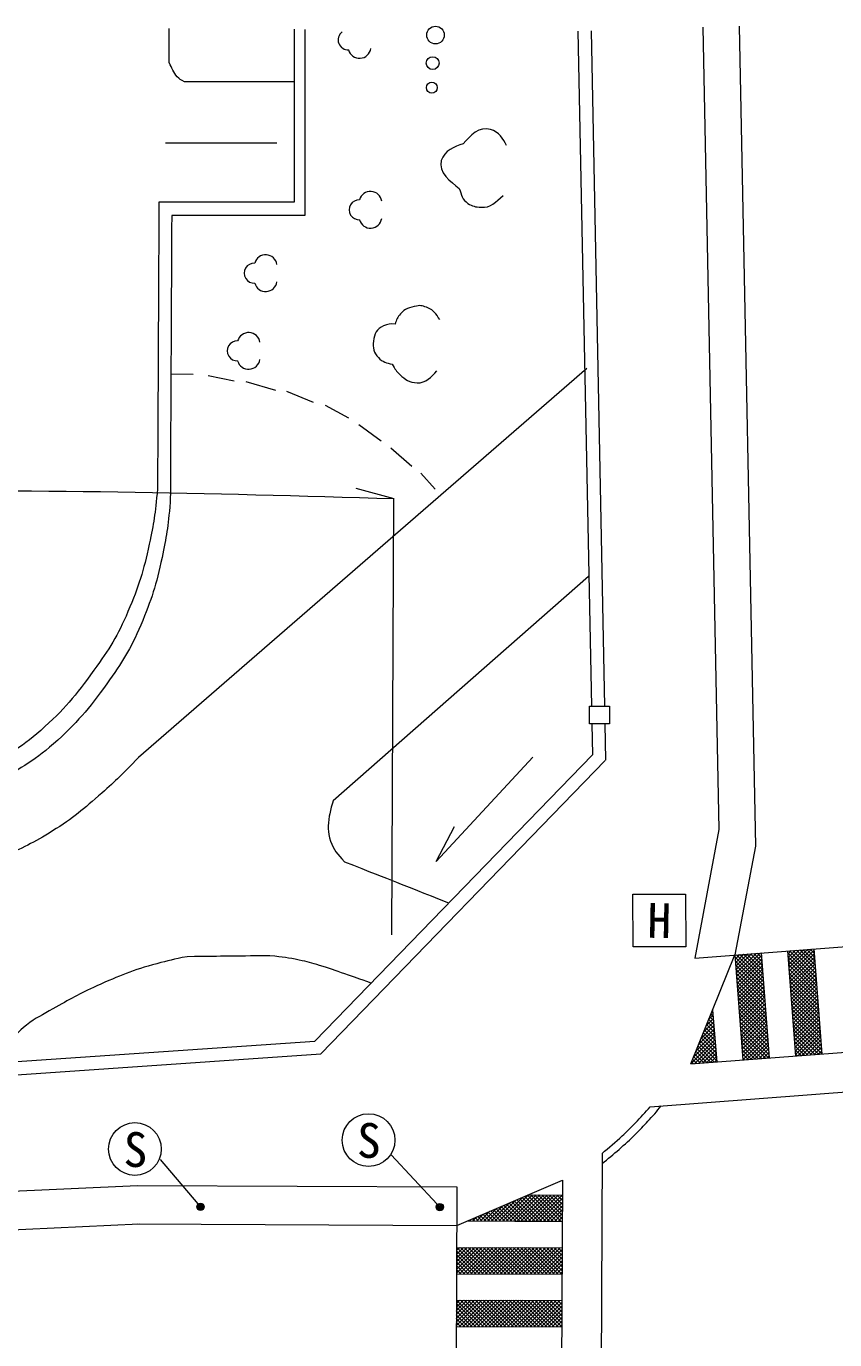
# Model space of a CAD drawing. Units: millimetres, scale not verified. Extents: x 40000 to 680000, y 20000 to 380000.
# Drawn here: x 355410 to 386049, y 295752 to 345574 of the extents above; entities that cross this region are included whole.
import ezdxf
from ezdxf.enums import TextEntityAlignment as Align

# ---------------------------------------------------------------- set-up
doc = ezdxf.new("R2010")
doc.units = ezdxf.units.MM
doc.header["$LTSCALE"] = 1000
for name, color, linetype, lineweight in [('M-BGD', 7, 'Continuous', 13), ('M-STR-HTXT', 7, 'Continuous', 13), ('M-STR-STRC', 7, 'Continuous', 13)]:
    doc.layers.add(name, color=color, linetype=linetype, lineweight=lineweight)
doc.styles.add('ＭＳ ゴシック', font='')
doc.styles.get('ＭＳ ゴシック').set_extended_font_data('MS Gothic')

msp = doc.modelspace()

# ---------------------------------------------------------------- linework, layer by layer
at = {"layer": 'M-BGD'}
for p, q in [((360824, 344201), (360824, 345489)), ((365559, 345465), (365559, 338901)), ((365973, 345449), (365973, 338390)), ((376317, 345394), (376827, 319785)), ((376816, 345406), (377324, 319785)), ((381054, 345539), (381661, 315102)), ((382434, 345574), (383053, 314477)), ((365559, 343472), (361400, 343472)), ((364906, 341135), (360682, 341135)), ((365559, 338901), (360437, 338901)), ((365973, 338390), (360921, 338390)), ((376655, 332591), (359662, 317840)), ((360898, 332388), (361739, 332378)), ((362303, 332330), (363287, 332130)), ((363727, 332101), (364854, 331767)), ((365274, 331728), (366278, 331318)), ((366735, 331198), (367627, 330727)), ((368017, 330469), (368858, 329848)), ((369221, 329580), (370023, 328892)), ((370358, 328625), (370912, 328013)), ((376716, 324702), (367044, 316188)), ((376840, 319119), (376864, 317936)), ((377337, 319119), (377364, 317737)), ((376864, 317936), (366348, 307083)), ((377354, 317717), (366573, 306596)), ((370938, 313893), (374614, 317854)), ((370938, 313893), (371634, 315215)), ((381661, 315102), (380747, 310231)), ((383053, 314477), (382266, 310346)), ((380600, 306212), (382266, 310346)), ((353800, 306224), (366348, 307083)), ((353765, 305710), (366573, 306596)), ((351786, 301241), (359622, 301606)), ((359622, 301606), (371728, 301545)), ((371723, 300085), (375726, 301798)), ((351851, 299782), (359687, 300147)), ((359607, 300147), (371723, 300085))]:
    msp.add_line(p, q, dxfattribs=at)
msp.add_lwpolyline([(376753, 319785), (377518, 319785), (377518, 319119), (376753, 319119)], close=True, dxfattribs=at)
for centre, radius in [((370919, 345240), 333), ((370811, 344176), 242), ((370779, 343246), 207)]:
    msp.add_circle(centre, radius, dxfattribs=at)
for centre, radius, start, end in [((367607, 345055), 378, 126.908, 273.666), ((368040, 344791), 431, 195.2002, 351.8029), ((368456, 338878), 431, 8.1971, 164.7998), ((368024, 338613), 378, 87.4509, 273.666), ((368456, 338348), 431, 195.2002, 351.8029), ((364482, 336474), 431, 8.1971, 164.7998), ((364049, 336209), 378, 87.4509, 273.666), ((364482, 335944), 431, 195.2002, 351.8029), ((363837, 333525), 431, 8.1971, 164.7998), ((363404, 333260), 378, 87.4509, 273.666), ((363837, 332995), 431, 195.2002, 351.8029), ((368761, 313391), 13545, 315.9567, 319.4768), ((368761, 313391), 13845, 317.5047, 320.6995), ((368761, 313391), 13545, 312.9738, 315.9567), ((368761, 313391), 13845, 314.6767, 317.5047), ((368761, 313391), 13845, 307.7163, 314.6767), ((368761, 313391), 13545, 308.7123, 312.9738)]:
    msp.add_arc(centre, radius, start, end, dxfattribs=at)
for points, knots in [([(361400, 343472), (361272, 343538), (361214, 343565), (361125, 343662), (361047, 343747), (361025, 343812), (360968, 343912), (360906, 344022), (360888, 344062), (360824, 344201)], [0, 0, 0, 0, 1, 1, 1, 2, 2, 2, 3, 3, 3, 3]), ([(373608, 341050), (373480, 341316), (373326, 341559), (373006, 341661), (372569, 341801), (372244, 341409), (371965, 341116)], [0, 0, 0, 0, 1, 1, 1, 2, 2, 2, 2]), ([(371965, 341116), (371646, 341010), (371251, 340854), (371140, 340486), (371005, 340038), (371500, 339676), (371822, 339422)], [0, 0, 0, 0, 1, 1, 1, 2, 2, 2, 2]), ([(371822, 339422), (371898, 339175), (371937, 339001), (372147, 338857), (372314, 338743), (372441, 338720), (372642, 338706), (373014, 338682), (373202, 338905), (373488, 339151)], [0, 0, 0, 0, 1, 1, 1, 2, 2, 2, 3, 3, 3, 3]), ([(371078, 334456), (370930, 334668), (370857, 334805), (370629, 334896), (370471, 334958), (370365, 334999), (370199, 334962), (369940, 334905), (369757, 334870), (369587, 334666), (369477, 334534), (369436, 334447), (369387, 334275)], [0, 0, 0, 0, 1, 1, 1, 2, 2, 2, 3, 3, 3, 4, 4, 4, 4]), ([(369387, 334275), (369214, 334290), (369105, 334281), (368947, 334208), (368703, 334094), (368594, 333902), (368565, 333634), (368537, 333379), (368579, 333191), (368756, 333004), (368912, 332839), (369060, 332800), (369281, 332755)], [0, 0, 0, 0, 1, 1, 1, 2, 2, 2, 3, 3, 3, 4, 4, 4, 4]), ([(369281, 332755), (369377, 332573), (369432, 332495), (369568, 332364), (369771, 332168), (369936, 332058), (370218, 332048), (370563, 332036), (370749, 332265), (370973, 332507)], [0, 0, 0, 0, 1, 1, 1, 2, 2, 2, 3, 3, 3, 3]), ([(360384, 328029), (360288, 327049), (360245, 326742), (360071, 325933), (359850, 324906), (359673, 324336), (359264, 323370), (358872, 322446), (358558, 321963), (357975, 321146), (357284, 320177), (356845, 319656), (355956, 318864), (355162, 318156), (354606, 317895), (353688, 317359), (352663, 316761), (352094, 316354), (350949, 316042), (350221, 315844), (349910, 315784), (349045, 315709)], [0, 0, 0, 0, 1, 1, 1, 2, 2, 2, 3, 3, 3, 4, 4, 4, 5, 5, 5, 6, 6, 6, 7, 7, 7, 7]), ([(360868, 327519), (360771, 326538), (360729, 326232), (360555, 325422), (360334, 324396), (360157, 323825), (359747, 322859), (359355, 321935), (359042, 321453), (358459, 320635), (357768, 319667), (357328, 319145), (356440, 318353), (355646, 317646), (355090, 317384), (354171, 316848), (353146, 316250), (352578, 315844), (351433, 315532), (350704, 315333), (350394, 315273), (349528, 315198)], [0, 0, 0, 0, 1, 1, 1, 2, 2, 2, 3, 3, 3, 4, 4, 4, 5, 5, 5, 6, 6, 6, 7, 7, 7, 7]), ([(359662, 317840), (359028, 317180), (358836, 316990), (358267, 316488), (357577, 315881), (357186, 315535), (356406, 315049), (355688, 314601), (355254, 314396), (354475, 314066), (353998, 313864), (353716, 313785), (353216, 313651), (352473, 313453), (352049, 313372), (351294, 313230), (348823, 312765), (347858, 312881), (344869, 312861)], [0, 0, 0, 0, 1, 1, 1, 2, 2, 2, 3, 3, 3, 4, 4, 4, 5, 5, 5, 6, 6, 6, 6]), ([(367044, 316188), (366954, 315941), (366931, 315845), (366895, 315616), (366838, 315250), (366825, 315020), (366942, 314669), (367058, 314319), (367197, 314172), (367468, 313885)], [0, 0, 0, 0, 1, 1, 1, 2, 2, 2, 3, 3, 3, 3]), ([(361507, 310281), (360965, 310178), (360805, 310134), (360361, 310015), (359443, 309770), (358946, 309562), (358079, 309173), (357411, 308873), (357057, 308660), (356419, 308301), (356019, 308076), (355784, 307964), (355419, 307687), (355098, 307443), (354973, 307245), (354681, 306967), (354376, 306675), (354275, 306584), (353889, 306231)], [0, 0, 0, 0, 1, 1, 1, 2, 2, 2, 3, 3, 3, 4, 4, 4, 5, 5, 5, 6, 6, 6, 6]), ([(368476, 309280), (367996, 309449), (367874, 309492), (367487, 309625), (367113, 309755), (366907, 309841), (366528, 309953), (366229, 310041), (366060, 310086), (365755, 310152), (365326, 310245), (365170, 310256), (364644, 310316)], [0, 0, 0, 0, 1, 1, 1, 2, 2, 2, 3, 3, 3, 4, 4, 4, 4])]:
    msp.add_open_spline(points, degree=3, knots=knots, dxfattribs=at)
for points in [[(360437, 338901), (360410, 333465), (360410, 333465), (360384, 328029)], [(360921, 338390), (360894, 332954), (360894, 332954), (360868, 327519)], [(367468, 313885), (369437, 313106), (369437, 313106), (371406, 312328)], [(364644, 310316), (363075, 310298), (363075, 310298), (361507, 310281)]]:
    msp.add_open_spline(points, degree=3, dxfattribs=at)
at = {"layer": 'M-STR-HTXT'}
for p in [(367895, 328054), (369258, 311104)]:
    msp.add_line(p, (369346, 327658), dxfattribs=at)
msp.add_open_spline([(260022, 303098), (267866, 306914), (275710, 310730), (283814, 314012), (304266, 322294), (326373, 327176), (348408, 327856), (355392, 328072), (362369, 327865), (369346, 327658)], degree=3, knots=[0, 0, 0, 0, 1, 1, 1, 2, 2, 2, 3, 3, 3, 3], dxfattribs=at)
at = {"layer": 'M-STR-STRC'}
for p, q in [((378400, 312652), (380400, 312659)), ((378407, 310653), (378400, 312652)), ((380400, 312659), (380406, 310659)), ((380747, 310231), (404083, 312015)), ((380406, 310659), (378407, 310653)), ((382309, 309790), (382914, 310396)), ((382319, 309659), (383068, 310408)), ((382329, 309528), (383221, 310420)), ((383291, 310094), (382984, 310402)), ((383279, 310247), (383115, 310412)), ((383268, 310400), (383246, 310422)), ((383266, 310429), (383568, 306441)), ((384265, 310502), (384568, 306514)), ((385351, 309345), (384271, 310425)), ((384274, 310383), (384401, 310510)), ((384284, 310251), (384554, 310522)), ((384294, 310120), (384708, 310533)), ((384304, 309989), (384861, 310545)), ((384314, 309857), (385014, 310557)), ((384324, 309726), (385167, 310569)), ((385339, 309498), (384332, 310505)), ((384334, 309594), (385259, 310519)), ((385327, 309652), (384464, 310515)), ((385315, 309805), (384595, 310525)), ((385303, 309959), (384727, 310535)), ((385291, 310112), (384858, 310545)), ((385279, 310266), (384989, 310555)), ((385267, 310419), (385121, 310565)), ((385255, 310572), (385252, 310575)), ((385255, 310575), (385567, 306587)), ((382266, 310346), (382569, 306368)), ((382269, 310316), (382302, 310350)), ((383361, 309176), (382272, 310264)), ((382279, 310185), (382455, 310361)), ((383372, 309023), (382284, 310111)), ((382289, 310053), (382608, 310373)), ((383384, 308870), (382296, 309958)), ((382299, 309922), (382761, 310385)), ((383349, 309329), (382327, 310351)), ((382339, 309396), (383273, 310331)), ((382349, 309265), (383283, 310199)), ((382359, 309133), (383293, 310068)), ((382369, 309002), (383303, 309936)), ((383338, 309482), (382458, 310361)), ((383326, 309635), (382589, 310372)), ((383314, 309788), (382721, 310382)), ((383303, 309941), (382852, 310392)), ((385363, 309191), (384283, 310272)), ((385375, 309038), (384294, 310119)), ((385387, 308885), (384306, 309966)), ((384344, 309463), (385269, 310388)), ((384354, 309331), (385279, 310257)), ((384364, 309200), (385290, 310126)), ((384374, 309068), (385300, 309995)), ((383396, 308717), (382307, 309805)), ((383407, 308564), (382319, 309652)), ((383419, 308411), (382331, 309499)), ((382379, 308870), (383313, 309805)), ((382388, 308739), (383323, 309674)), ((382398, 308608), (383333, 309542)), ((382408, 308476), (383343, 309411)), ((385399, 308731), (384317, 309813)), ((385411, 308578), (384329, 309660)), ((385423, 308424), (384341, 309507)), ((384384, 308937), (385310, 309863)), ((384394, 308805), (385321, 309732)), ((384404, 308674), (385331, 309601)), ((384414, 308543), (385341, 309470)), ((383430, 308258), (382342, 309346)), ((383442, 308105), (382354, 309193)), ((383454, 307952), (382366, 309040)), ((382418, 308345), (383353, 309279)), ((382428, 308213), (383363, 309148)), ((382438, 308082), (383373, 309016)), ((385435, 308271), (384352, 309354)), ((385447, 308117), (384364, 309201)), ((385459, 307964), (384375, 309048)), ((384424, 308411), (385351, 309339)), ((384434, 308280), (385362, 309208)), ((384444, 308148), (385372, 309077)), ((384454, 308017), (385382, 308945)), ((383465, 307799), (382377, 308887)), ((383477, 307646), (382389, 308733)), ((383489, 307492), (382401, 308580)), ((383500, 307339), (382412, 308427)), ((382448, 307951), (383383, 308885)), ((382458, 307819), (383393, 308753)), ((382468, 307688), (383403, 308622)), ((382478, 307556), (383413, 308491)), ((385471, 307810), (384387, 308895)), ((385483, 307657), (384399, 308741)), ((385495, 307503), (384410, 308588)), ((385507, 307350), (384422, 308435)), ((384464, 307885), (385393, 308814)), ((384474, 307754), (385403, 308683)), ((384484, 307622), (385413, 308552)), ((384494, 307491), (385423, 308421)), ((380600, 306212), (403157, 307933)), ((381188, 307670), (381449, 307931)), ((381283, 307907), (381439, 308062)), ((381455, 307864), (381320, 307998)), ((381443, 308017), (381361, 308099)), ((381379, 308143), (381429, 308193)), ((381431, 308171), (381402, 308200)), ((381423, 308264), (381579, 306285)), ((383512, 307186), (382424, 308274)), ((383523, 307033), (382435, 308121)), ((383535, 306880), (382447, 307968)), ((382488, 307425), (383423, 308359)), ((382498, 307293), (383433, 308228)), ((382508, 307162), (383443, 308096)), ((382518, 307031), (383453, 307965)), ((385519, 307197), (384434, 308282)), ((385531, 307043), (384445, 308129)), ((385543, 306890), (384457, 307976)), ((384504, 307360), (385434, 308290)), ((384514, 307228), (385444, 308159)), ((384524, 307097), (385454, 308027)), ((380806, 306722), (381491, 307407)), ((380901, 306959), (381481, 307538)), ((380997, 307196), (381470, 307669)), ((381092, 307433), (381460, 307800)), ((381515, 307096), (381117, 307494)), ((381503, 307250), (381158, 307595)), ((381491, 307403), (381198, 307696)), ((381479, 307557), (381239, 307797)), ((381467, 307710), (381280, 307898)), ((383547, 306727), (382459, 307815)), ((383558, 306574), (382470, 307662)), ((383554, 306437), (382482, 307509)), ((382528, 306899), (383463, 307833)), ((382538, 306768), (383473, 307702)), ((382548, 306636), (383483, 307570)), ((382558, 306505), (383493, 307439)), ((385555, 306736), (384468, 307823)), ((385560, 306590), (384480, 307670)), ((385429, 306580), (384492, 307517)), ((384533, 306965), (385465, 307896)), ((384543, 306834), (385475, 307765)), ((384553, 306702), (385485, 307634)), ((384563, 306571), (385495, 307503)), ((380615, 306248), (381512, 307145)), ((380710, 306485), (381501, 307276)), ((380730, 306222), (381522, 307014)), ((381576, 306328), (380914, 306990)), ((381564, 306482), (380955, 307091)), ((381552, 306636), (380995, 307192)), ((381540, 306789), (381036, 307293)), ((381528, 306943), (381076, 307394)), ((383423, 306427), (382494, 307356)), ((383291, 306417), (382505, 307203)), ((383160, 306407), (382517, 307050)), ((382568, 306373), (383503, 307308)), ((382709, 306373), (383513, 307176)), ((382862, 306384), (383522, 307045)), ((383015, 306396), (383532, 306913)), ((385297, 306570), (384503, 307364)), ((385166, 306560), (384515, 307211)), ((385035, 306550), (384526, 307058)), ((384655, 306521), (385506, 307372)), ((384808, 306533), (385516, 307241)), ((384961, 306544), (385526, 307109)), ((385114, 306556), (385536, 306978)), ((379056, 304587), (403681, 306465)), ((380958, 306239), (380711, 306487)), ((381090, 306249), (380751, 306587)), ((381221, 306259), (380792, 306688)), ((381353, 306269), (380833, 306789)), ((381484, 306279), (380873, 306890)), ((380883, 306233), (381532, 306883)), ((381036, 306245), (381543, 306752)), ((381189, 306257), (381553, 306621)), ((381342, 306268), (381563, 306490)), ((383028, 306397), (382529, 306897)), ((382897, 306387), (382540, 306744)), ((382766, 306377), (382552, 306591)), ((382634, 306367), (382564, 306438)), ((383168, 306408), (383542, 306782)), ((383321, 306419), (383552, 306650)), ((383475, 306431), (383562, 306519)), ((384903, 306540), (384538, 306905)), ((384772, 306530), (384550, 306752)), ((384640, 306520), (384561, 306599)), ((385267, 306568), (385547, 306847)), ((385421, 306579), (385557, 306716)), ((380696, 306219), (380630, 306285)), ((380827, 306229), (380670, 306386)), ((381495, 306280), (381574, 306358)), ((361923, 300904), (360499, 302589)), ((370980, 300893), (369245, 302767)), ((377232, 302822), (377124, 277001)), ((371728, 301545), (371636, 280262)), ((375726, 301798), (375631, 278146)), ((373032, 300252), (373720, 300940)), ((373173, 300251), (373967, 301045)), ((373313, 300251), (374214, 301151)), ((373454, 300250), (374448, 301244)), ((373595, 300249), (374589, 301243)), ((374396, 300245), (373707, 300934)), ((373736, 300248), (374730, 301242)), ((374538, 300244), (373806, 300977)), ((373876, 300248), (374870, 301242)), ((374681, 300244), (373905, 301019)), ((374823, 300243), (374004, 301061)), ((374017, 300247), (375011, 301241)), ((374965, 300242), (374103, 301104)), ((374158, 300246), (375152, 301240)), ((375107, 300241), (374202, 301146)), ((374298, 300245), (375293, 301240)), ((375249, 300241), (374301, 301188)), ((375391, 300240), (374400, 301231)), ((374431, 301244), (375724, 301238)), ((374439, 300245), (375433, 301239)), ((375533, 300239), (374529, 301243)), ((374580, 300244), (375574, 301239)), ((375676, 300238), (374671, 301243)), ((374720, 300243), (375715, 301238)), ((375720, 300335), (374813, 301242)), ((374861, 300243), (375723, 301105)), ((375721, 300476), (374956, 301241)), ((375002, 300242), (375722, 300963)), ((375721, 300617), (375098, 301241)), ((375722, 300758), (375240, 301240)), ((375722, 300899), (375382, 301239)), ((375723, 301040), (375524, 301239)), ((375723, 301181), (375666, 301238)), ((361984, 300754), (362054, 300824)), ((371041, 300753), (371111, 300823)), ((372469, 300255), (372731, 300517)), ((372610, 300254), (372978, 300623)), ((372833, 300253), (372617, 300468)), ((372975, 300252), (372717, 300511)), ((372751, 300253), (373225, 300728)), ((373117, 300252), (372816, 300553)), ((372891, 300253), (373473, 300834)), ((373259, 300251), (372915, 300595)), ((373401, 300250), (373014, 300638)), ((373543, 300249), (373113, 300680)), ((373686, 300249), (373212, 300722)), ((373828, 300248), (373311, 300765)), ((373970, 300247), (373410, 300807)), ((374112, 300246), (373509, 300849)), ((374254, 300246), (373608, 300892)), ((375143, 300241), (375722, 300821)), ((375283, 300240), (375721, 300679)), ((375424, 300240), (375721, 300537)), ((372122, 300257), (375720, 300238)), ((372188, 300256), (372237, 300305)), ((372264, 300256), (372221, 300299)), ((372406, 300255), (372320, 300341)), ((372329, 300256), (372484, 300411)), ((372548, 300254), (372419, 300383)), ((372690, 300254), (372518, 300426)), ((375565, 300239), (375720, 300395)), ((375705, 300238), (375720, 300253)), ((371714, 298278), (372688, 299252)), ((371715, 299256), (375714, 299238)), ((371715, 298562), (372406, 299253)), ((371715, 298420), (372547, 299252)), ((371716, 298846), (372125, 299254)), ((371716, 298704), (372265, 299253)), ((371717, 298988), (371984, 299255)), ((372447, 298253), (371717, 298983)), ((371718, 299130), (371843, 299255)), ((372589, 298252), (371718, 299124)), ((372731, 298252), (371727, 299256)), ((371833, 298256), (372829, 299251)), ((372873, 298251), (371869, 299255)), ((371974, 298255), (372969, 299250)), ((373015, 298250), (372011, 299254)), ((372115, 298254), (373110, 299250)), ((373157, 298250), (372153, 299254)), ((372256, 298254), (373251, 299249)), ((373299, 298249), (372295, 299253)), ((372397, 298253), (373392, 299249)), ((373441, 298249), (372437, 299253)), ((372537, 298253), (373533, 299248)), ((373583, 298248), (372579, 299252)), ((372678, 298252), (373674, 299247)), ((373725, 298247), (372721, 299251)), ((372819, 298251), (373814, 299247)), ((373867, 298247), (372863, 299251)), ((372960, 298251), (373955, 299246)), ((374009, 298246), (373005, 299250)), ((373101, 298250), (374096, 299245)), ((374151, 298246), (373147, 299250)), ((373241, 298250), (374237, 299245)), ((374293, 298245), (373290, 299249)), ((373382, 298249), (374378, 299244)), ((374436, 298244), (373432, 299248)), ((373523, 298248), (374518, 299244)), ((374578, 298244), (373574, 299248)), ((373664, 298248), (374659, 299243)), ((374720, 298243), (373716, 299247)), ((373805, 298247), (374800, 299242)), ((374862, 298243), (373858, 299246)), ((373946, 298246), (374941, 299242)), ((375004, 298242), (374000, 299246)), ((374086, 298246), (375082, 299241)), ((375146, 298241), (374142, 299245)), ((374227, 298245), (375222, 299241)), ((375288, 298241), (374284, 299245)), ((374368, 298245), (375363, 299240)), ((375430, 298240), (374426, 299244)), ((374509, 298244), (375504, 299239)), ((375572, 298239), (374568, 299243)), ((374650, 298243), (375645, 299239)), ((375712, 298241), (374710, 299243)), ((374790, 298243), (375715, 299168)), ((375712, 298382), (374852, 299242)), ((374931, 298242), (375715, 299026)), ((375713, 298523), (374994, 299242)), ((375713, 298664), (375136, 299241)), ((375714, 298805), (375278, 299240)), ((375714, 298945), (375420, 299240)), ((375715, 299086), (375562, 299239)), ((375716, 299227), (375704, 299239)), ((372021, 298255), (371715, 298561)), ((372305, 298254), (371716, 298842)), ((372163, 298254), (371716, 298701)), ((375072, 298242), (375714, 298884)), ((375213, 298241), (375714, 298742)), ((375354, 298240), (375713, 298600)), ((375494, 298240), (375712, 298458)), ((371737, 298256), (371714, 298279)), ((371879, 298255), (371715, 298420)), ((371719, 298256), (375717, 298239)), ((375635, 298239), (375712, 298316)), ((371706, 296278), (372680, 297252)), ((371707, 296562), (372398, 297253)), ((371707, 296420), (372539, 297253)), ((371708, 296846), (372117, 297255)), ((371708, 296704), (372257, 297254)), ((371709, 296988), (371976, 297255)), ((372439, 296254), (371709, 296984)), ((371710, 297131), (371835, 297256)), ((372581, 296253), (371710, 297125)), ((371712, 297256), (375710, 297239)), ((372723, 296252), (371719, 297256)), ((371825, 296256), (372821, 297252)), ((372865, 296252), (371861, 297256)), ((371966, 296256), (372961, 297251)), ((373007, 296251), (372003, 297255)), ((372107, 296255), (373102, 297250)), ((373149, 296251), (372145, 297255)), ((372248, 296254), (373243, 297250)), ((373291, 296250), (372287, 297254)), ((372389, 296254), (373384, 297249)), ((373433, 296249), (372429, 297253)), ((372529, 296253), (373525, 297249)), ((373575, 296249), (372571, 297253)), ((372670, 296253), (373666, 297248)), ((373717, 296248), (372713, 297252)), ((372811, 296252), (373806, 297247)), ((373859, 296248), (372855, 297251)), ((372952, 296251), (373947, 297247)), ((374001, 296247), (372997, 297251)), ((373093, 296251), (374088, 297246)), ((374143, 296246), (373140, 297250)), ((373233, 296250), (374229, 297246)), ((374285, 296246), (373282, 297250)), ((373374, 296250), (374370, 297245)), ((374428, 296245), (373424, 297249)), ((373515, 296249), (374510, 297244)), ((374570, 296244), (373566, 297248)), ((373656, 296248), (374651, 297244)), ((374712, 296244), (373708, 297248)), ((373797, 296248), (374792, 297243)), ((374854, 296243), (373850, 297247)), ((373938, 296247), (374933, 297243)), ((374996, 296243), (373992, 297247)), ((374078, 296247), (375074, 297242)), ((375138, 296242), (374134, 297246)), ((374219, 296246), (375215, 297241)), ((375280, 296241), (374276, 297245)), ((374360, 296245), (375355, 297241)), ((375422, 296241), (374418, 297245)), ((374501, 296245), (375496, 297240)), ((375564, 296240), (374560, 297244)), ((374642, 296244), (375637, 297239)), ((375704, 296242), (374702, 297244)), ((374782, 296244), (375707, 297168)), ((375704, 296383), (374844, 297243)), ((374923, 296243), (375707, 297026)), ((375705, 296523), (374986, 297242)), ((375705, 296664), (375128, 297242)), ((375706, 296805), (375270, 297241)), ((375706, 296946), (375412, 297240)), ((375707, 297087), (375554, 297240)), ((375708, 297228), (375696, 297239)), ((372013, 296255), (371707, 296561)), ((372297, 296254), (371708, 296843)), ((372155, 296255), (371708, 296702)), ((375064, 296242), (375706, 296884)), ((375205, 296242), (375706, 296742)), ((375346, 296241), (375705, 296600)), ((375486, 296241), (375704, 296459)), ((371705, 296257), (375704, 296239)), ((371729, 296257), (371706, 296280)), ((371871, 296256), (371707, 296421)), ((375627, 296240), (375704, 296317))]:
    msp.add_line(p, q, dxfattribs=at)
for centre, radius in [((359528, 302986), 1000), ((368384, 303324), 1000), ((362014, 300794), 140), ((362014, 300794), 110), ((362014, 300794), 80), ((362014, 300794), 50), ((362014, 300794), 20), ((371081, 300783), 140), ((371081, 300783), 110), ((371081, 300783), 80), ((371081, 300783), 50), ((371081, 300783), 20)]:
    msp.add_circle(centre, radius, dxfattribs=at)

# ---------------------------------------------------------------- texts
at = {"layer": 'M-STR-STRC', "style": 'ＭＳ ゴシック'}
for s, p in [('H', (379402, 311652)), ('S', (368396, 303311)), ('S', (359548, 302965))]:
    msp.add_text(s, height=1320, rotation=359, dxfattribs=at).set_placement(p, align=Align.MIDDLE_CENTER)

doc.saveas('drawing.dxf')
